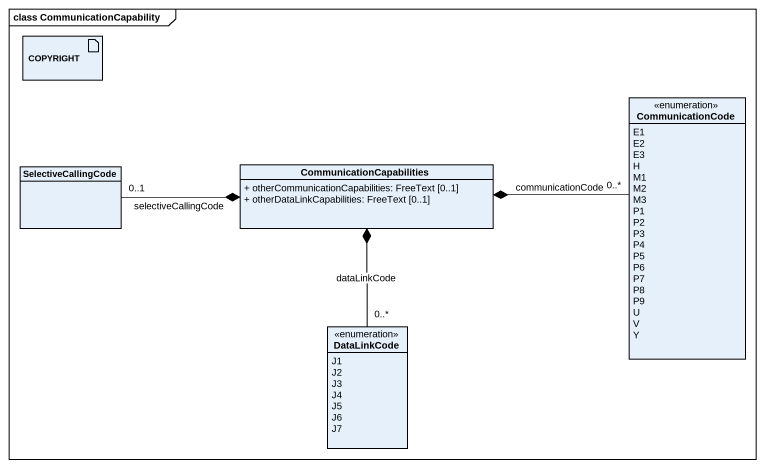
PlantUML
@startuml
mainframe class CommunicationCapability
allowmixing
hide circle
hide empty members
skinparam classAttributeIconSize 0
artifact COPYRIGHT
enum CommunicationCode {
  E1
  E2
  E3
  H
  M1
  M2
  M3
  P1
  P2
  P3
  P4
  P5
  P6
  P7
  P8
  P9
  U
  V
  Y
}
class SelectiveCallingCode
class CommunicationCapabilities {
  + otherCommunicationCapabilities: FreeText [0..1]
  + otherDataLinkCapabilities: FreeText [0..1]
}
enum DataLinkCode {
  J1
  J2
  J3
  J4
  J5
  J6
  J7
}
CommunicationCapabilities *-right- "0..*" CommunicationCode : communicationCode
CommunicationCapabilities *-left- "0..1" SelectiveCallingCode : selectiveCallingCode
CommunicationCapabilities *-- "0..*" DataLinkCode : dataLinkCode
@enduml
